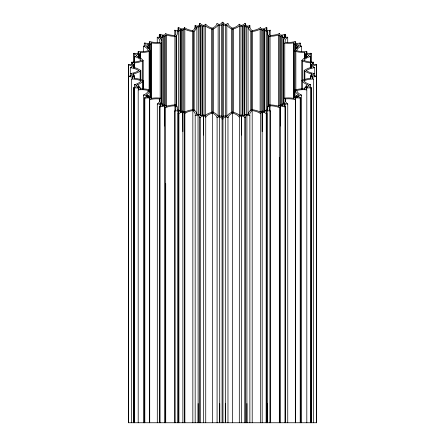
<?xml version="1.0" encoding="UTF-8"?>
<svg xmlns="http://www.w3.org/2000/svg" width="445" height="445" viewBox="0 0 445 445"><rect width="100%" height="100%" fill="white"/><g stroke="black" fill="none" stroke-linecap="round" stroke-linejoin="round"><path stroke-width="0.67" d="M164.511 125.996L164.511 106.21L164.511 422.75M182.873 131.67L182.795 112.268M198.131 403.532L198.131 422.75L198.031 115.211A3.321 1.513 0 0 0 195.183 115.689L195.171 422.75M203.543 135.074L203.543 115.9A5.418 2.464 0 0 0 200.367 117.641M219.741 403.632L219.741 422.75L219.635 116.901A3.532 1.608 0 0 0 217.11 117.725L217.082 422.75M225.309 403.632L225.309 422.75L225.309 116.896A3.521 1.602 0 0 1 227.94 117.725M241.507 135.069L241.407 115.911A3.799 1.73 0 0 0 239.343 117.013L239.31 422.75M246.914 403.532L246.914 422.75L246.914 115.211A3.315 1.507 0 0 1 249.868 115.683A17.672 8.038 0 0 1 252.193 110.583L252.209 422.75M262.172 131.659L262.172 112.251A5.034 2.292 0 0 1 266.071 113.553M267.1 403.259L267.1 422.75L267.1 110.927A3.221 1.463 0 0 1 270.198 111.022L270.198 422.75M280.528 125.98L280.456 106.233M295.513 118.359L295.513 98.067A4.678 2.125 0 0 1 300.197 98.267L300.214 422.75M301.504 422.75L301.504 95.074A3.41 1.552 0 0 0 298.695 95.731L298.673 95.803A5.891 2.681 0 0 0 300.686 97.9M221.41 117.041L221.376 24.742A7.404 3.365 0 0 0 222.472 24.113A7.404 3.365 0 0 0 223.574 24.742L223.54 25.259L225.404 25.176A4.717 2.147 0 0 0 226.811 25.015A18.468 8.399 0 0 0 231.422 28.808M134.473 68.013L134.535 63.668A6.503 2.959 0 0 0 134.384 62.934A15.425 7.014 0 0 0 142.283 61.032M310.788 78.242L310.788 75.528L311.8 75.578A7.426 3.376 0 0 0 312.885 76.206A6.842 3.109 0 0 0 311.533 76.69L310.527 76.612L310.465 77.564A6.503 2.959 0 0 0 310.616 78.298A15.425 7.014 0 0 0 302.717 80.2M161.346 104.002L161.474 42.37A19.947 9.072 0 0 0 160.033 37.959A5.045 2.292 0 0 0 161.296 37.602L162.798 37.035L162.798 105.916M316.484 422.75L316.473 64.542L316.59 422.75L128.438 422.75L128.516 64.57L128.527 422.75M316.484 76.662L316.59 76.206A5.14 2.336 0 0 1 312.868 74.76M294.807 97.661L294.963 50.624M140.114 70.149A16.626 7.559 0 0 0 133.355 67.312A6.297 2.865 0 0 0 133.828 66.639L134.212 65.704L133.2 65.654A7.426 3.376 0 0 0 132.115 65.02A6.842 3.109 0 0 0 133.467 64.542L134.473 64.62M310.788 75.528L311.172 74.593A6.297 2.865 0 0 1 311.661 73.903A16.626 7.559 0 0 1 304.886 71.083M242.692 115.199L242.903 25.938A6.814 3.098 0 0 0 244.266 25.465A7.971 3.627 0 0 0 245.034 26.205L244.761 116.089M139.836 58.1L139.836 54.034L140.347 53.116A6.486 2.954 0 0 0 140.542 52.388L140.542 58.512M294.985 97.505L294.835 89.99L295.88 89.718A14.646 6.658 0 0 1 304.458 88.833A6.486 2.954 0 0 1 304.653 88.116L305.164 87.198L306.104 87.398A6.358 2.893 0 0 1 307.64 87.092A7.993 3.638 0 0 1 306.883 86.347L305.921 86.18L305.921 87.537M176.081 105.993L176.081 36.295L176.481 35.728A20.081 9.134 0 0 0 177.138 31.272A4.745 2.158 0 0 0 178.54 31.083L180.264 30.716L180.264 112.079M133.789 62.511L133.767 53.684L134.084 53.261L134.106 62.773M133.767 53.684L133.784 53.661A5.507 2.503 0 0 1 136.671 55.475M308.329 85.752A5.507 2.503 0 0 0 311.194 87.554L310.916 422.75M137.511 84.739A17.984 8.177 0 0 0 142.745 81.168L143.207 80.612L142.317 80.222A15.425 7.014 0 0 0 134.396 78.309A6.503 2.959 0 0 0 134.54 77.591L134.479 76.635L133.472 76.712A6.842 3.109 0 0 0 132.121 76.234A7.426 3.376 0 0 0 133.205 75.6L134.218 75.555L134.218 78.264M301.81 89.551L301.793 60.62L302.222 60.058A17.984 8.177 0 0 1 307.489 56.493M143.19 89.451L143.19 60.648L142.762 60.086A17.984 8.177 0 0 0 137.494 56.515A5.919 2.692 0 0 0 138.267 55.914L139.079 55.052L138.117 54.885A7.993 3.638 0 0 0 137.36 54.14A6.358 2.893 0 0 0 138.896 53.834L139.836 54.034M305.921 86.18L306.733 85.318A5.919 2.692 0 0 1 307.528 84.706A17.984 8.177 0 0 1 302.272 81.135L301.81 80.584L302.695 80.189M262.8 111.684L262.8 30.199L263.245 29.732A6.341 2.887 0 0 0 264.786 29.437A8.388 3.816 0 0 0 265.192 30.249L264.692 30.705L264.692 112.073M174.968 422.75L174.952 104.959L176.125 104.953L176.532 105.515A20.081 9.134 0 0 1 177.182 109.971A4.745 2.158 0 0 1 178.584 110.16L180.308 110.527L179.808 110.977A8.388 3.816 0 0 1 180.208 111.795A6.341 2.887 0 0 1 181.755 111.5L182.2 111.033L183.774 111.55A5.407 2.459 0 0 1 184.864 112.029A15.836 7.203 0 0 1 192.418 109.759L193.564 109.626L194.22 110.121M150.01 90.352L150.01 44.411L150.933 43.582A6.258 2.848 0 0 0 151.467 42.898A14.446 6.569 0 0 0 160.206 43.104L161.346 42.965M180.264 30.716L179.763 30.26A8.388 3.816 0 0 0 180.169 29.448A6.341 2.887 0 0 0 181.71 29.743L182.155 30.21L183.729 29.693A5.407 2.459 0 0 0 184.82 29.214A15.836 7.203 0 0 0 192.362 31.484L193.508 31.617L194.165 31.122A19.535 8.883 0 0 0 196.879 26.872M144.786 42.954L144.275 43.332L144.297 46.725M300.703 97.889L300.703 422.75L300.536 98.039M140.147 70.143L140.826 70.633L140.147 71.122L140.147 79.872M304.174 80.044L304.174 70.599L304.853 70.11M150.193 97.639L150.015 50.647A19.185 8.728 0 0 0 146.561 46.536A5.468 2.486 0 0 0 147.607 46.046L148.797 45.312L148.797 48.778M296.203 97.283L296.203 95.92L297.394 95.186A5.468 2.486 0 0 1 298.456 94.69A19.185 8.728 0 0 1 295.013 90.58M280.567 105.309L280.567 36.295L281.223 35.9A6.085 2.77 0 0 0 282.853 35.8A8.544 3.888 0 0 0 282.864 36.64L282.169 37.018L282.169 105.899M246.914 115.211L246.864 115.238A6.135 2.787 0 0 0 245.662 117.513L245.629 422.75M162.136 105.96L162.136 104.592L162.831 104.213L161.329 103.641A5.045 2.292 0 0 0 160.066 103.29A19.942 9.072 0 0 0 161.502 98.885L161.385 98.289L160.239 98.15A14.446 6.569 0 0 0 151.495 98.351A6.258 2.848 0 0 0 150.961 97.666L150.037 96.838L149.22 97.149A6.091 2.77 0 0 0 147.584 97.043A8.399 3.821 0 0 0 147.968 96.226L148.825 95.942L148.825 97.305M162.798 37.035L162.097 36.657A8.544 3.888 0 0 0 162.108 35.817A6.085 2.77 0 0 0 163.743 35.917L164.394 36.312L165.679 35.622A5.863 2.664 0 0 0 166.513 35.022A14.874 6.764 0 0 0 174.902 36.301L176.081 36.295M200.189 115.411L199.916 26.21A7.971 3.627 0 0 0 200.684 25.471A6.814 3.098 0 0 0 202.047 25.944L202.258 26.45L204.027 26.144A4.995 2.275 0 0 0 205.317 25.81A17.133 7.793 0 0 0 211.57 28.936L212.627 29.209L213.494 28.803A18.468 8.399 0 0 0 218.111 25.009A4.717 2.147 0 0 0 219.546 25.181L221.41 25.259M159.349 37.347C158.615 34.204 160.634 32.613 160.022 37.046M285.584 106.705L285.668 106.666A6.191 2.815 0 0 1 284.694 104.386L284.694 104.308A3.254 1.48 0 0 1 287.754 104.013L287.748 422.75M284.995 106.972L284.995 422.75M143.19 60.648L142.305 61.037L142.305 80.907M282.202 105.565L282.202 104.197L283.704 103.624A5.045 2.292 0 0 1 284.972 103.273A19.947 9.072 0 0 1 283.537 98.862L283.654 98.267L284.8 98.128A14.446 6.569 0 0 1 293.533 98.334A6.258 2.848 0 0 1 294.067 97.65L294.991 96.815L295.808 97.127A6.091 2.77 0 0 1 297.444 97.021A8.399 3.821 0 0 1 297.06 96.203L296.203 95.92M282.169 37.018L283.671 37.591A5.045 2.292 0 0 0 284.934 37.942A19.942 9.072 0 0 0 283.498 42.347L283.615 42.943L284.761 43.082A14.446 6.569 0 0 0 293.505 42.876A6.258 2.848 0 0 0 294.039 43.566L294.963 44.394L295.78 44.083A6.091 2.77 0 0 0 297.416 44.188A8.399 3.821 0 0 0 297.032 45.006L296.175 45.29L296.175 48.761M231.445 112.924L231.445 28.803L232.318 29.203L233.352 28.919A17.133 7.793 0 0 0 239.599 25.799A4.995 2.275 0 0 0 240.923 26.138L242.692 26.444M174.802 35.661L174.802 30.204A3.221 1.463 0 0 0 177.905 30.305L177.972 30.232A6.33 2.881 0 0 0 178.067 27.901L178.857 27.679M266.243 113.525L266.143 422.75M140.542 52.399A14.646 6.658 0 0 0 149.114 51.509L150.165 51.242M295.858 51.487A14.646 6.664 0 0 0 304.441 52.371A6.486 2.954 0 0 0 304.636 53.094L305.142 54.012L306.082 53.812A6.358 2.893 0 0 0 307.617 54.118A7.993 3.638 0 0 0 306.866 54.863L305.899 55.03L305.899 57.733M150.037 97.527L150.193 90.012L149.147 89.74A14.646 6.664 0 0 0 140.559 88.861A6.486 2.954 0 0 0 140.364 88.138L139.858 87.22L138.918 87.42A6.358 2.893 0 0 0 137.383 87.114A7.993 3.638 0 0 0 138.134 86.369L139.101 86.202L139.101 87.559M250.78 110.66L250.78 31.111L251.436 31.606L252.571 31.456L252.571 110.26M195.121 28.997L195.121 25.549A3.315 1.507 0 0 0 198.092 26.032A6.241 2.842 0 0 0 199.377 23.713L200.244 23.591M245.629 117.53L244.756 117.641L244.756 422.75M196.901 114.843L196.901 26.872A4.628 2.103 0 0 0 198.342 26.861L200.189 26.711M244.811 115.895L244.811 114.521L246.658 114.371A4.628 2.103 0 0 1 248.099 114.359M310.782 67.707L310.782 65.676L311.795 65.632A7.426 3.376 0 0 1 312.88 64.998A6.842 3.109 0 0 1 311.528 64.514L310.521 64.597L310.46 63.641A6.503 2.959 0 0 1 310.61 62.906A15.425 7.014 0 0 1 302.706 61.004L301.793 60.62M225.259 24.33L225.365 24.325A3.532 1.608 0 0 0 227.89 23.507M264.692 30.705L266.416 31.072A4.745 2.158 0 0 0 267.812 31.261A20.081 9.134 0 0 0 268.469 35.711L268.875 36.279L270.048 36.273A14.874 6.764 0 0 0 278.437 34.999M225.292 116.89A5.902 2.681 0 0 0 223.001 118.982L222.077 118.993L222.077 422.75M244.761 26.706L246.608 26.856A4.628 2.103 0 0 0 248.054 26.867A19.535 8.883 0 0 0 250.763 31.111M244.711 23.585L245.579 23.696L245.573 25.788M252.627 109.765L251.492 109.615L250.835 110.11A19.535 8.883 0 0 0 248.121 114.359M294.807 51.22L295.853 51.492L295.853 90.391M266.099 27.668L266.894 27.879A6.325 2.876 0 0 0 267.061 30.288A3.221 1.463 0 0 0 270.154 30.193L270.154 35.645M177.939 422.75L177.944 110.944A6.325 2.876 0 0 1 178.106 113.336L178.901 113.564L178.901 422.75M252.582 31.473A15.836 7.203 0 0 0 260.108 29.192A5.407 2.459 0 0 0 261.226 29.681L262.8 30.199M148.797 45.312L147.94 45.028A8.399 3.821 0 0 0 147.556 44.211A6.091 2.77 0 0 0 149.192 44.105L150.01 44.411M157.291 422.75L157.291 104.035A3.243 1.474 0 0 1 160.256 104.297L160.339 106.383M165.434 422.75L165.434 107.723A4.255 1.936 0 0 0 164.522 106.205A4.806 2.186 0 0 0 160.072 106.984L159.371 106.683A6.197 2.82 0 0 0 160.3 104.33M285.612 37.33C286.352 34.187 284.322 32.58 284.961 37.018M213.556 112.429L212.682 112.029L211.648 112.312A17.133 7.793 0 0 0 205.401 115.433A4.995 2.275 0 0 0 204.077 115.094L202.308 114.788L202.097 115.294A6.814 3.098 0 0 0 200.734 115.767A7.971 3.627 0 0 0 199.966 115.027L200.239 114.526L198.392 114.376A4.628 2.103 0 0 0 196.946 114.365A19.535 8.883 0 0 0 194.237 110.115M278.448 106.322L278.448 35.005A5.863 2.664 0 0 0 279.282 35.606L280.567 36.295M282.202 104.197L282.903 104.575L282.903 105.943M298.645 45.485L298.706 45.524A3.393 1.541 0 0 0 301.476 46.152L301.476 51.676M146.294 95.708L146.355 97.11L146.349 95.747M296.175 45.29L297.366 46.024A5.468 2.486 0 0 0 298.428 46.525A19.185 8.728 0 0 0 294.985 50.624M150.015 90.608A19.185 8.728 0 0 1 146.589 94.713A5.468 2.486 0 0 1 147.634 95.208L148.825 95.942M304.174 70.599L304.853 71.089L304.853 79.844M149.709 422.75L149.709 99.669A4.35 1.98 0 0 0 149.514 98.089A4.678 2.125 0 0 0 144.831 98.289L144.302 97.922L144.302 422.75M300.631 43.265L300.675 46.708M305.899 55.03L306.711 55.892A5.919 2.692 0 0 0 307.512 56.504M139.101 86.202L138.289 85.34A5.919 2.692 0 0 0 137.488 84.728M296.609 50.73A13.094 5.957 0 0 0 306.8 51.32A4.317 1.964 0 0 0 306.249 52.86A4.689 2.136 0 0 0 310.883 53.25L311.216 53.661L311.194 62.489M134.101 87.999L134.101 422.75L134.123 87.993L133.784 87.57L133.784 422.75M244.811 114.521L245.084 115.021A7.971 3.627 0 0 0 244.316 115.761A6.814 3.098 0 0 0 242.953 115.288L242.742 114.777L240.973 115.088A4.995 2.275 0 0 0 239.683 115.422A17.133 7.793 0 0 0 233.43 112.296L232.373 112.023L231.506 112.424A18.468 8.399 0 0 0 226.889 116.223M308.263 85.757L308.229 85.685A3.649 1.658 0 0 1 310.66 84.689L310.666 87.431M136.737 55.469L136.771 55.547A3.649 1.658 0 0 1 134.34 56.543L134.334 62.767M310.782 65.676L311.166 66.611A6.297 2.865 0 0 0 311.656 67.306A16.626 7.559 0 0 0 304.886 70.121M134.218 75.555L133.834 74.621A6.297 2.865 0 0 0 133.344 73.926A16.626 7.559 0 0 0 140.114 71.111M128.516 76.657L128.416 76.234M128.421 76.262L128.427 76.29A5.14 2.336 0 0 0 132.137 74.782M316.451 64.547L316.456 422.75M314.71 76.251L314.704 67.684A14.246 6.48 0 0 0 306.288 70.621M303.813 60.353A13.4 6.097 0 0 0 313.391 62.189L313.391 64.213M313.397 422.75L313.397 79.038A4.161 1.891 0 0 1 312.151 77.597M311.8 75.578L311.8 76.929M311.661 73.903L311.661 75.266M311.528 64.519L311.528 65.871M311.211 87.543L311.233 422.75M311.166 66.611L311.166 67.963M310.899 53.233L310.877 62.751M310.894 422.75L310.894 87.971A4.684 2.13 0 0 0 306.26 88.349L306.227 88.394A4.317 1.964 0 0 0 306.805 89.907M310.649 62.05L310.649 56.498A3.649 1.658 0 0 1 308.24 55.514M310.61 62.906L310.61 67.679M310.46 63.641L310.521 67.985M310.527 76.612L310.527 78.637M306.883 86.347L306.883 87.704M306.794 51.303L306.794 53.35M306.811 422.75L306.811 89.907A13.022 5.924 0 0 0 296.637 90.474M306.711 55.892L306.711 57.283M306.082 53.812L306.082 55.169M305.142 54.012L305.142 58.078M304.636 53.094L304.636 57.85M304.653 88.116L304.653 89.462M304.441 52.365L304.441 58.49M302.683 61.01L302.683 80.879M302.238 81.14L302.238 89.406M298.673 95.725L298.678 97.088M297.366 46.024L297.366 48.105M297.06 96.203L297.06 97.566M295.78 44.083L295.78 49.495M295.513 422.75L295.463 98.111A4.361 1.98 0 0 0 295.33 99.647L295.319 422.75M284.661 36.902A3.254 1.48 0 0 0 287.715 37.202A17.616 8.01 0 0 0 285.178 42.253A13.039 5.93 0 0 0 295.285 41.557L295.291 43.604M294.963 44.394L294.963 51.147M294.039 43.566L294.039 98.412M293.505 42.876L293.505 98.501M287.709 37.196L287.709 42.703M285.651 106.655L285.668 422.75M285.178 101.655L285.178 98.957A13.039 5.93 0 0 1 295.313 99.652M284.972 103.273L284.972 106.027M284.945 37.03L284.945 34.254A4.806 2.186 0 0 1 280.483 35.033A4.255 1.936 0 0 1 279.582 33.509M284.761 43.082L284.761 98.673M284.694 104.308L284.694 106.366M283.671 37.591L283.654 103.674M283.615 42.943L283.615 103.985M283.487 42.347L283.487 104.163M281.223 35.9L281.223 105.671M280.528 106.194L280.528 422.75M280.445 106.227A4.266 1.941 0 0 0 279.621 107.707L279.599 422.75M279.321 157.552L279.321 422.75M279.282 35.606L279.282 105.432M270.048 36.273L270.076 422.75M268.875 36.279L268.875 105.982M268.469 35.711L268.519 106.867M267.523 32.379L267.523 110.41M266.894 27.879L266.883 30.633M266.939 422.75L266.928 113.33A6.336 2.881 0 0 1 267.106 110.933M266.416 31.072L266.416 110.288M264.792 29.437L264.792 111.801M263.245 29.732L263.245 112.023M262.172 112.251L262.172 422.75M261.226 29.681L261.226 112.251M260.564 113.609L260.564 422.75M260.136 29.203L260.136 112.557M251.436 31.606L251.436 110.377M249.829 27.612L249.829 25.543A3.321 1.513 0 0 1 246.964 26.032L246.869 26.016A6.119 2.787 0 0 1 245.618 23.713M249.879 115.678L249.879 422.75M248.054 26.867L248.054 114.838M246.608 26.856L246.608 114.832M244.266 25.465L244.266 115.817M242.903 25.938L242.903 115.494M241.507 115.895L241.507 422.75M240.923 26.138L240.923 115.65M239.638 25.804L239.638 115.394M233.352 28.919L233.352 112.335M232.618 422.75L232.618 113.058A15.492 7.048 0 0 1 239.215 117.024M232.318 29.203L232.318 112.557M227.968 117.719L227.968 422.75M226.811 25.015L226.811 116.162M225.404 25.176L225.404 116.29M223.574 24.742L223.54 117.041M222.973 118.982L222.973 422.75M222.923 23.641L222.923 22.25L222.027 22.25A5.902 2.681 0 0 1 219.708 24.341A3.521 1.602 0 0 1 217.06 23.507M222.478 24.113L222.522 118.481M219.546 25.176L219.546 116.29M218.139 25.015L218.139 116.162M213.494 28.803L213.494 112.93M212.627 29.209L212.627 112.563M212.437 422.75L212.437 113.058A15.492 7.048 0 0 0 205.835 117.029M211.592 28.925L211.592 113.019M205.735 117.018L205.735 422.75M205.317 25.81L205.317 115.4M204.027 26.144L204.027 115.656M203.543 115.895L203.543 422.75M202.258 26.45L202.258 115.205M202.047 25.944L202.047 115.5M200.689 25.471L200.689 115.822M200.289 422.75L200.294 117.636L199.421 117.536L199.421 422.75M199.371 23.702L199.377 25.793M198.342 26.861L198.342 114.838M194.165 31.122L194.165 110.672M193.508 31.617L193.508 110.388M192.841 110.594L192.841 422.75M192.374 31.467L192.374 110.265M184.864 112.029L184.864 422.75M184.82 29.214L184.82 112.568M184.48 422.75L184.48 113.62A4.05 1.841 0 0 0 182.889 112.251M184.436 27.623L184.436 28.997M183.729 29.693L183.729 111.578M182.873 112.262L182.873 422.75M182.155 30.21L182.155 111.695M181.71 29.743L181.71 112.029M180.308 110.527L180.308 111.895M180.169 29.448L180.169 111.806M178.54 31.083L178.54 110.293M178.061 27.89L178.072 30.644M178.117 113.341L178.106 422.75M176.481 35.728L176.481 106.917M174.907 36.29L174.907 105.298M174.963 105.81A17.928 8.155 0 0 1 174.84 111.033L174.846 422.75M166.519 35.022L166.519 106.338M165.679 35.622L165.679 105.443M165.718 183.54L165.718 422.75M164.394 36.312L164.394 105.32M163.743 35.917L163.743 105.682M162.108 35.817L162.108 37.202M161.474 42.37L161.474 104.18M161.385 98.289L161.385 103.696M161.296 37.608L161.296 40.356M160.2 43.104L160.2 98.695M160.066 103.29L160.066 105.354M160.055 106.978L160.039 422.75M159.861 101.677L159.861 98.979A13.039 5.93 0 0 0 149.715 99.674M159.388 106.672L159.371 422.75M159.36 34.571A6.191 2.815 0 0 1 160.306 36.846L160.306 36.924A3.254 1.48 0 0 1 157.246 37.219L157.252 42.72M151.467 42.898L151.467 98.517M150.933 43.582L150.933 98.428M159.827 42.286A13.039 5.93 0 0 1 149.687 41.574L149.681 43.621M149.52 98.089L149.514 422.75M149.192 44.105L149.192 48.839M149.119 51.514L149.119 90.413M148.391 91.881L148.391 90.496A13.094 5.957 0 0 0 138.2 89.912L138.206 422.75M147.607 46.046L147.607 48.121M147.634 95.208L147.634 97.255M144.836 98.289L144.814 422.75M144.325 422.75L144.325 97.911A5.907 2.687 0 0 0 146.288 95.747A3.393 1.541 0 0 0 143.524 95.08M144.314 43.332A5.913 2.687 0 0 1 146.26 45.501A3.41 1.552 0 0 1 143.496 46.174L143.496 51.692M143.524 95.097L143.524 422.75M143.207 80.612L143.207 88.889M142.778 81.174L142.778 89.434M140.826 70.633L140.826 80.072M140.347 53.116L140.347 57.872M140.364 88.138L140.364 89.49M139.079 55.052L139.079 57.755M138.896 53.834L138.896 55.191M138.267 55.914L138.267 57.305M138.189 53.372L138.189 51.325A13.022 5.924 0 0 0 148.363 50.758M138.139 86.369L138.139 87.726M134.535 63.668L134.535 67.746M134.479 76.635L134.479 78.665M134.384 62.934L134.384 67.701M134.351 84.734L134.351 88.138M134.212 65.704L134.212 67.729M133.828 66.639L133.828 67.985M133.467 64.542L133.467 65.899M133.344 73.926L133.344 75.288M133.205 75.6L133.205 76.957M131.603 64.241L131.603 62.194A4.161 1.891 0 0 1 132.849 63.635M132.855 77.619A4.161 1.891 0 0 1 131.625 79.071L131.609 422.75M130.296 76.273L130.29 67.707A3.922 1.786 0 0 0 132.171 66.461M225.242 24.341A5.791 2.637 0 0 1 222.989 22.25M132.833 63.624A4.834 2.197 0 0 1 128.544 64.586M134.101 53.272A4.684 2.13 0 0 0 138.74 52.883L138.773 52.838A4.317 1.964 0 0 0 138.195 51.325M144.803 42.965A4.678 2.125 0 0 0 149.492 43.171L149.537 43.12A4.361 1.98 0 0 0 149.67 41.585M164.478 35.049A4.773 2.169 0 0 1 160.05 34.259M182.823 28.997A5.034 2.292 0 0 1 178.929 27.679M184.408 27.623A4.044 1.841 0 0 1 182.851 28.986M203.476 25.354A5.401 2.459 0 0 1 200.322 23.596M205.657 24.219A3.783 1.719 0 0 1 203.51 25.354M241.446 25.348A3.783 1.719 0 0 1 239.299 24.208M244.633 23.591A5.418 2.464 0 0 1 241.474 25.348M260.548 27.612A4.05 1.841 0 0 0 262.111 28.975L262.205 28.964A5.04 2.292 0 0 0 266.032 27.668M284.7 36.902A6.197 2.82 0 0 1 285.607 34.554M295.486 43.143A4.35 1.98 0 0 1 295.302 41.563M300.169 42.943A4.678 2.125 0 0 1 295.48 43.148M298.712 45.479A5.907 2.687 0 0 1 300.659 43.31M308.285 55.525A5.524 2.514 0 0 1 311.177 53.65M312.145 63.613A4.161 1.891 0 0 1 313.375 62.161M316.451 64.564A4.839 2.203 0 0 1 312.162 63.602M312.863 66.45A5.14 2.336 0 0 1 316.551 64.981M314.687 67.696A3.922 1.786 0 0 1 312.824 66.433M312.829 74.771A3.922 1.786 0 0 1 314.693 73.508M312.168 77.608A4.834 2.197 0 0 1 316.456 76.64M280.522 106.177A4.773 2.169 0 0 1 284.95 106.972M260.592 113.609A4.044 1.841 0 0 1 262.149 112.24M241.524 115.872A5.401 2.459 0 0 1 244.678 117.636M219.758 116.89A5.791 2.637 0 0 1 222.011 118.982M203.554 115.884A3.783 1.719 0 0 1 205.701 117.018M198.142 115.211A6.119 2.787 0 0 1 199.382 117.519M178.968 113.564A5.04 2.292 0 0 1 182.789 112.251M174.846 111.033A3.221 1.463 0 0 1 177.95 110.939M138.211 89.929A4.317 1.964 0 0 0 138.751 88.371A4.689 2.136 0 0 0 134.117 87.982M136.715 85.707A5.524 2.514 0 0 1 133.823 87.582M134.362 84.717A3.649 1.658 0 0 1 136.76 85.713M128.549 76.668A4.834 2.197 0 0 1 132.838 77.63M132.176 74.799A3.922 1.786 0 0 0 130.313 73.536A14.246 6.48 0 0 0 138.712 70.61M128.444 65.003A5.14 2.336 0 0 1 132.132 66.472M162.136 104.592A8.544 3.888 0 0 1 162.141 105.432A6.085 2.77 0 0 1 163.777 105.332L164.433 104.931L165.718 105.626A5.863 2.664 0 0 1 166.552 106.227M166.564 106.233A14.874 6.764 0 0 1 174.952 104.948M213.578 112.418A18.468 8.399 0 0 1 218.156 116.223M218.189 116.217A4.717 2.147 0 0 1 219.596 116.05L221.46 115.973L221.426 116.49A7.404 3.365 0 0 1 222.522 117.118A7.404 3.365 0 0 1 223.624 116.49L223.59 115.973L225.454 116.05A4.717 2.147 0 0 1 226.861 116.217M252.638 109.748A15.836 7.203 0 0 1 260.153 112.029A5.407 2.459 0 0 1 261.271 111.539L262.845 111.022L263.29 111.489A6.341 2.887 0 0 1 264.831 111.784A8.388 3.816 0 0 1 265.237 110.966L264.736 110.516L266.46 110.149A4.745 2.158 0 0 1 267.857 109.96A20.081 9.134 0 0 1 268.513 105.498L268.919 104.937L270.093 104.942A14.874 6.764 0 0 1 278.47 106.216A5.863 2.664 0 0 1 279.321 105.61L280.606 104.914L281.257 105.315A6.085 2.77 0 0 1 282.892 105.415A8.544 3.888 0 0 1 282.903 104.575M141.171 60.381A13.4 6.097 0 0 1 131.603 62.211M134.362 56.504A15.375 6.992 0 0 1 141.121 60.414M143.524 46.141A16.532 7.521 0 0 1 148.28 50.763M157.274 37.208A17.616 8.01 0 0 1 159.783 42.275M164.555 34.999A4.266 1.941 0 0 0 165.379 33.525A13.467 6.124 0 0 0 174.924 35.461A17.928 8.155 0 0 0 174.796 30.21M192.774 30.672A14.351 6.525 0 0 1 184.519 27.601M195.088 25.554A17.672 8.038 0 0 1 192.807 30.649M212.354 28.196A15.492 7.048 0 0 1 205.785 24.208M216.954 23.513A16.637 7.565 0 0 1 212.41 28.185M232.535 28.185A16.637 7.571 0 0 1 227.996 23.513M239.165 24.202A15.492 7.048 0 0 1 232.59 28.191M252.137 30.638A17.672 8.038 0 0 1 249.868 25.549M260.436 27.59A14.346 6.525 0 0 1 252.176 30.66M270.037 35.422A17.928 8.155 0 0 1 270.16 30.193M279.516 33.486A13.467 6.124 0 0 1 270.032 35.444M296.693 50.736A16.532 7.521 0 0 1 301.449 46.124M303.863 60.381A15.369 6.992 0 0 1 310.621 56.476M314.693 73.547A14.246 6.48 0 0 1 306.288 70.577M303.829 80.851A13.4 6.097 0 0 1 313.397 79.021M310.638 84.728A15.375 6.992 0 0 1 303.879 80.818M301.476 95.085A16.532 7.521 0 0 1 296.72 90.468M287.726 104.024A17.616 8.01 0 0 1 285.217 98.957M270.076 105.771A13.467 6.124 0 0 1 279.555 107.729M270.204 111.022A17.928 8.155 0 0 1 270.087 105.793M252.226 110.56A14.351 6.525 0 0 1 260.481 113.631M228.046 117.719A16.637 7.565 0 0 1 232.59 113.041M212.465 113.047A16.637 7.571 0 0 1 217.004 117.719M192.863 110.594A17.672 8.038 0 0 1 195.133 115.683M184.564 113.642A14.346 6.525 0 0 1 192.824 110.571M165.484 107.74A13.467 6.124 0 0 1 174.968 105.788M159.822 98.979A17.616 8.01 0 0 1 157.313 104.041M148.307 90.491A16.532 7.521 0 0 1 143.551 95.108M141.137 80.845A15.369 6.992 0 0 1 134.379 84.75M131.609 79.043A13.4 6.097 0 0 1 141.187 80.879M130.307 67.684A14.246 6.48 0 0 1 138.712 70.649M138.762 88.371L138.762 89.718L138.768 88.371M306.255 88.344L306.255 89.695L306.255 88.344"/></g></svg>
